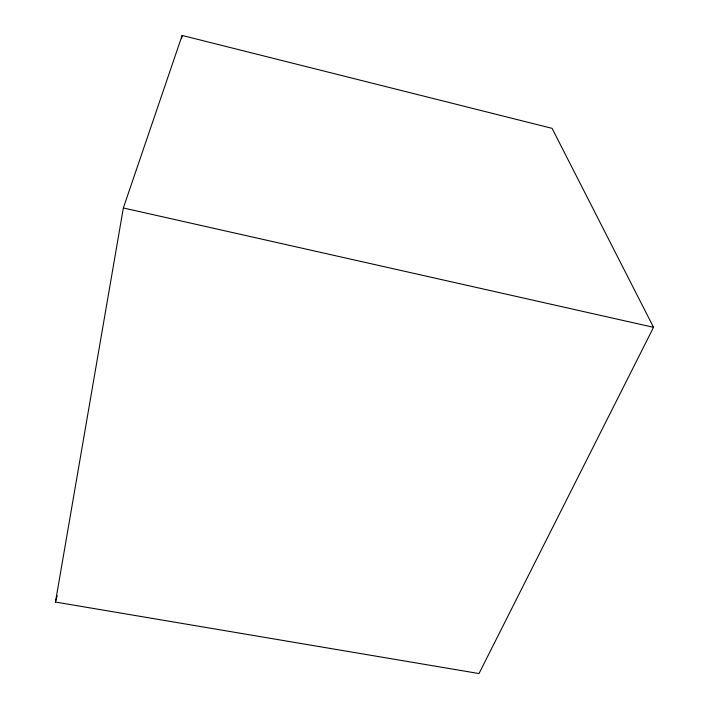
<?xml version="1.0" encoding="UTF-8"?>
<svg xmlns="http://www.w3.org/2000/svg" width="709" height="709" viewBox="0 0 709 709"><rect width="100%" height="100%" fill="white"/><g stroke="black" fill="none" stroke-linecap="round" stroke-linejoin="round"><path stroke-width="1.06" d="M55.453 602.047L123.348 207.967L182.142 35.45L552.081 128.356L653.547 327.328L478.992 673.55L55.453 602.047L57.19 595.649M181.531 38.711L182.142 35.45M123.348 207.967L653.547 327.328"/></g></svg>
